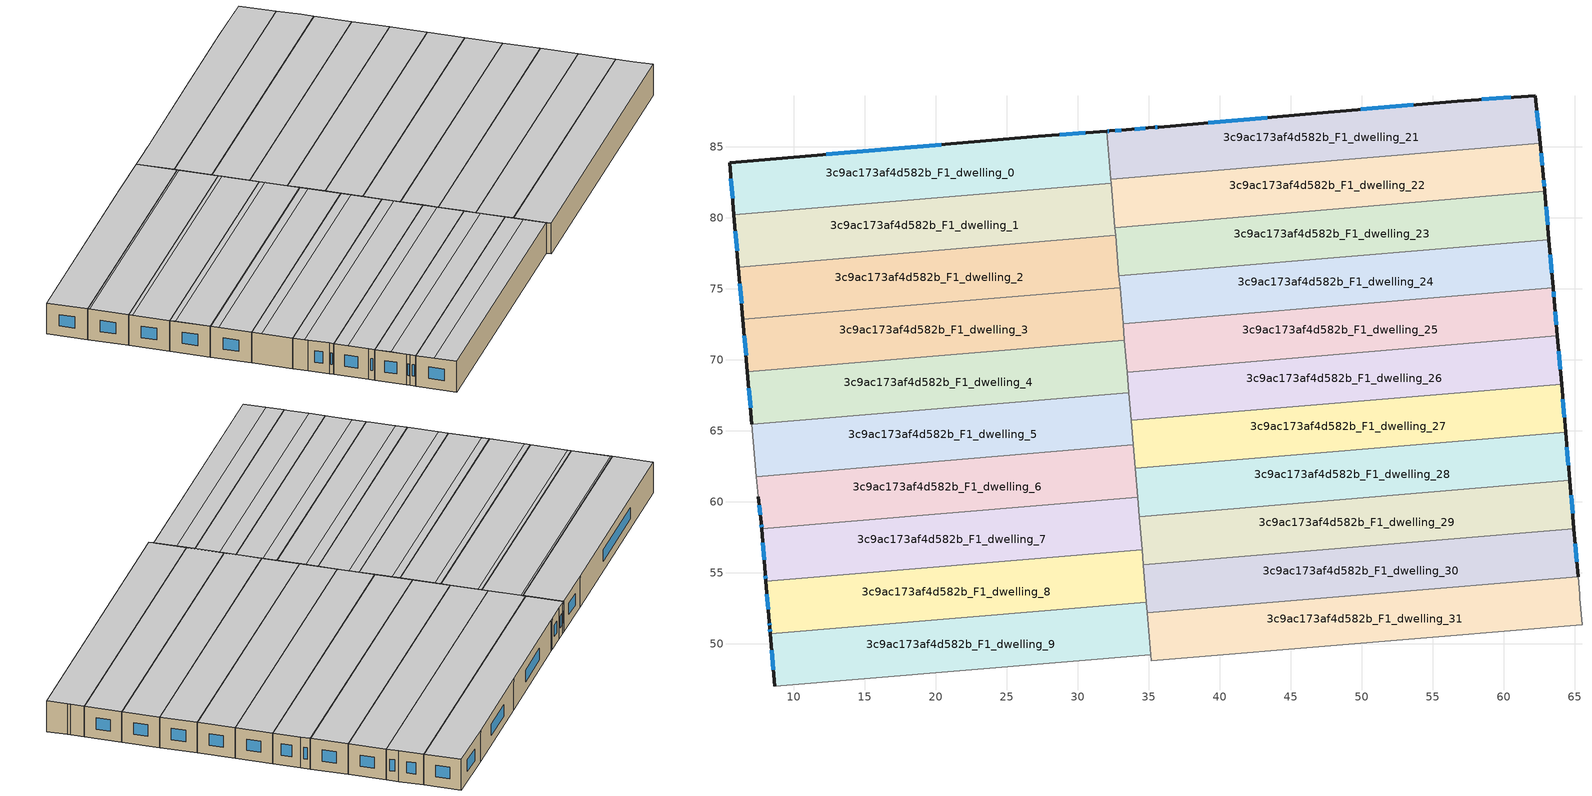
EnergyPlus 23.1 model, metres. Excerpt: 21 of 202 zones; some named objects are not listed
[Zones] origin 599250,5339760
3c9ac173af4d582b_F1_dwelling_0
 floor to 3c9ac173af4d582b_F0_dwelling_0 (EU_floor_Construction): 32.06,86.1 32.36,82.44 5.8,80.21 5.48,83.88 27.21,85.73 z3
 wall outside (EU_wall_Construction): 32.06,86.1 27.21,85.73 5.48,83.88 5.8,80.21 z3:6
 wall to 3c9ac173af4d582b_F1_dwelling_1 (EU_wall_Construction): 5.8,80.21 32.36,82.44 z3:6
 wall to 3c9ac173af4d582b_F1_dwelling_21 (EU_wall_Construction): 32.34,82.7 32.06,86.1 z3:6
 wall to 3c9ac173af4d582b_F1_dwelling_22 (EU_wall_Construction): 32.36,82.44 32.34,82.7 z3:6
 window (EU_Window_Construction): 5.58,82.73 5.7,81.36 / 20.4,85.15 12.29,84.46 / 30.54,85.98 28.73,85.84 z3.94:5.06
 ceiling to 3c9ac173af4d582b_F2_dwelling_0 (EU_floor_Construction): 32.36,82.44 32.06,86.1 27.21,85.73 5.48,83.88 5.8,80.21 z6
3c9ac173af4d582b_F1_dwelling_1
 floor to 3c9ac173af4d582b_F0_dwelling_1 (EU_floor_Construction): 32.36,82.44 32.67,78.75 6.11,76.52 5.8,80.21 z3
 wall outside (EU_wall_Construction): 5.8,80.21 6.11,76.52 z3:6
 wall to 3c9ac173af4d582b_F1_dwelling_2 (EU_wall_Construction): 6.11,76.52 32.67,78.75 z3:6
 wall to 3c9ac173af4d582b_F1_dwelling_22 (EU_wall_Construction): 32.63,79.31 32.36,82.44 z3:6
 wall to 3c9ac173af4d582b_F1_dwelling_23 (EU_wall_Construction): 32.67,78.75 32.63,79.31 z3:6
 window (EU_Window_Construction): 5.9,79.05 6.02,77.68 z3.94:5.06
 ceiling to 3c9ac173af4d582b_F2_dwelling_1 (EU_floor_Construction): 32.67,78.75 32.38,82.26 5.81,80.02 6.11,76.52 z6
 ceiling to 3c9ac173af4d582b_F2_dwelling_0 (EU_floor_Construction): 32.38,82.26 32.36,82.44 5.8,80.21 5.81,80.02 z6
3c9ac173af4d582b_F1_dwelling_2
 floor to 3c9ac173af4d582b_F0_dwelling_2 (EU_floor_Construction): 32.67,78.75 32.98,75.07 6.43,72.83 6.11,76.52 z3
 wall outside (EU_wall_Construction): 6.11,76.52 6.43,72.83 z3:6
 wall to 3c9ac173af4d582b_F1_dwelling_3 (EU_wall_Construction): 6.43,72.83 32.98,75.07 z3:6
 wall to 3c9ac173af4d582b_F1_dwelling_23 (EU_wall_Construction): 32.91,75.91 32.67,78.75 z3:6
 wall to 3c9ac173af4d582b_F1_dwelling_24 (EU_wall_Construction): 32.98,75.07 32.91,75.91 z3:6
 window (EU_Window_Construction): 6.21,75.37 6.33,73.99 z3.94:5.06
 ceiling adiabatic (EU_roof_Construction): 32.98,75.07 32.7,78.39 6.15,76.15 6.43,72.84 z6
 ceiling to 3c9ac173af4d582b_F2_dwelling_1 (EU_floor_Construction): 32.7,78.39 32.67,78.75 6.11,76.52 6.15,76.15 z6
3c9ac173af4d582b_F1_dwelling_21
 floor to 3c9ac173af4d582b_F0_dwelling_21 (EU_floor_Construction): 62.24,88.6 62.57,85.25 32.34,82.7 32.06,86.1 32.28,86.11 33.41,86.2 35.36,86.36 35.72,86.39 46.86,87.37 56.73,88.21 z3
 wall outside (EU_wall_Construction): 62.57,85.25 62.24,88.6 56.73,88.21 46.86,87.37 35.72,86.39 35.36,86.36 33.41,86.2 32.28,86.11 32.06,86.1 z3:6
 wall to 3c9ac173af4d582b_F1_dwelling_22 (EU_wall_Construction): 32.34,82.7 62.57,85.25 z3:6
 window (EU_Window_Construction): 43.37,87.06 39.21,86.69 / 53.63,87.95 49.95,87.63 / 60.51,88.48 58.46,88.33 / 62.47,86.3 62.35,87.55 / 32.21,86.11 32.13,86.1 / 33.06,86.17 32.63,86.14 / 34.75,86.31 34.02,86.25 / 35.61,86.38 35.48,86.37 z3.94:5.06
 ceiling to 3c9ac173af4d582b_F2_dwelling_20 (EU_floor_Construction): 62.57,85.25 62.24,88.6 56.73,88.21 46.86,87.37 35.72,86.39 35.36,86.36 33.41,86.2 32.28,86.11 32.06,86.1 32.34,82.7 z6
3c9ac173af4d582b_F1_dwelling_22
 floor to 3c9ac173af4d582b_F0_dwelling_22 (EU_floor_Construction): 62.57,85.25 62.8,82.99 62.9,81.85 32.63,79.31 32.34,82.7 z3
 wall outside (EU_wall_Construction): 62.9,81.85 62.8,82.99 62.57,85.25 z3:6
 wall to 3c9ac173af4d582b_F1_dwelling_23 (EU_wall_Construction): 32.63,79.31 62.9,81.85 z3:6
 window (EU_Window_Construction): 62.73,83.7 62.64,84.54 / 62.87,82.21 62.83,82.63 z3.94:5.06
 ceiling to 3c9ac173af4d582b_F2_dwelling_21 (EU_floor_Construction): 62.9,81.85 62.8,82.99 62.57,85.25 32.34,82.7 32.63,79.31 z6
3c9ac173af4d582b_F1_dwelling_23
 floor to 3c9ac173af4d582b_F0_dwelling_23 (EU_floor_Construction): 62.9,81.85 63.2,78.46 32.91,75.91 32.63,79.31 z3
 wall outside (EU_wall_Construction): 63.2,78.46 62.9,81.85 z3:6
 wall to 3c9ac173af4d582b_F1_dwelling_24 (EU_wall_Construction): 32.91,75.91 63.2,78.46 z3:6
 window (EU_Window_Construction): 63.1,79.52 62.99,80.79 z3.94:5.06
 ceiling to 3c9ac173af4d582b_F2_dwelling_22 (EU_floor_Construction): 63.2,78.46 62.9,81.85 32.63,79.31 32.91,75.91 z6
3c9ac173af4d582b_F1_dwelling_24
 floor to 3c9ac173af4d582b_F0_dwelling_24 (EU_floor_Construction): 63.2,78.46 63.49,75.07 33.2,72.52 32.91,75.91 z3
 wall outside (EU_wall_Construction): 63.49,75.07 63.2,78.46 z3:6
 wall to 3c9ac173af4d582b_F1_dwelling_25 (EU_wall_Construction): 33.2,72.52 63.49,75.07 z3:6
 wall to 3c9ac173af4d582b_F1_dwelling_3 (EU_wall_Construction): 32.98,75.07 33.2,72.52 z3:6
 window (EU_Window_Construction): 63.4,76.13 63.29,77.39 z3.94:5.06
 ceiling to 3c9ac173af4d582b_F2_dwelling_23 (EU_floor_Construction): 63.49,75.07 63.2,78.46 32.91,75.91 33.2,72.52 z6
3c9ac173af4d582b_F1_dwelling_25
 floor to 3c9ac173af4d582b_F0_dwelling_25 (EU_floor_Construction): 63.49,75.07 63.57,74.17 63.79,71.67 33.48,69.12 33.2,72.52 z3
 wall outside (EU_wall_Construction): 63.79,71.67 63.57,74.17 63.49,75.07 z3:6
 wall to 3c9ac173af4d582b_F1_dwelling_26 (EU_wall_Construction): 33.48,69.12 63.79,71.67 z3:6
 wall to 3c9ac173af4d582b_F1_dwelling_4 (EU_wall_Construction): 33.29,71.38 33.48,69.12 z3:6
 wall to 3c9ac173af4d582b_F1_dwelling_3 (EU_wall_Construction): 33.2,72.52 33.29,71.38 z3:6
 window (EU_Window_Construction): 63.55,74.45 63.52,74.78 / 63.72,72.46 63.64,73.39 z3.94:5.06
 ceiling to 3c9ac173af4d582b_F2_dwelling_24 (EU_floor_Construction): 63.79,71.67 63.57,74.17 63.49,75.07 33.2,72.52 33.48,69.12 z6
3c9ac173af4d582b_F1_dwelling_26
 floor to 3c9ac173af4d582b_F0_dwelling_26 (EU_floor_Construction): 63.79,71.67 64.08,68.28 33.77,65.73 33.48,69.12 z3
 wall outside (EU_wall_Construction): 64.08,68.28 63.79,71.67 z3:6
 wall to 3c9ac173af4d582b_F1_dwelling_27 (EU_wall_Construction): 33.77,65.73 64.08,68.28 z3:6
 wall to 3c9ac173af4d582b_F1_dwelling_5 (EU_wall_Construction): 33.6,67.69 33.77,65.73 z3:6
 wall to 3c9ac173af4d582b_F1_dwelling_4 (EU_wall_Construction): 33.48,69.12 33.6,67.69 z3:6
 window (EU_Window_Construction): 63.99,69.34 63.88,70.61 z3.94:5.06
 ceiling to 3c9ac173af4d582b_F2_dwelling_25 (EU_floor_Construction): 64.08,68.28 63.79,71.67 33.48,69.12 33.77,65.73 z6
3c9ac173af4d582b_F1_dwelling_27
 floor to 3c9ac173af4d582b_F0_dwelling_27 (EU_floor_Construction): 64.08,68.28 64.37,64.89 34.05,62.34 33.77,65.73 z3
 wall outside (EU_wall_Construction): 64.37,64.89 64.08,68.28 z3:6
 wall to 3c9ac173af4d582b_F1_dwelling_28 (EU_wall_Construction): 34.05,62.34 64.37,64.89 z3:6
 wall to 3c9ac173af4d582b_F1_dwelling_6 (EU_wall_Construction): 33.91,64 34.05,62.34 z3:6
 wall to 3c9ac173af4d582b_F1_dwelling_5 (EU_wall_Construction): 33.77,65.73 33.91,64 z3:6
 window (EU_Window_Construction): 64.28,65.95 64.17,67.22 z3.94:5.06
 ceiling to 3c9ac173af4d582b_F2_dwelling_26 (EU_floor_Construction): 64.37,64.89 64.08,68.28 33.77,65.73 34.05,62.34 z6
3c9ac173af4d582b_F1_dwelling_28
 floor to 3c9ac173af4d582b_F0_dwelling_28 (EU_floor_Construction): 64.37,64.89 64.66,61.5 34.34,58.95 34.05,62.34 z3
 wall outside (EU_wall_Construction): 64.66,61.5 64.37,64.89 z3:6
 wall to 3c9ac173af4d582b_F1_dwelling_29 (EU_wall_Construction): 34.34,58.95 64.66,61.5 z3:6
 wall to 3c9ac173af4d582b_F1_dwelling_7 (EU_wall_Construction): 34.22,60.31 34.34,58.95 z3:6
 wall to 3c9ac173af4d582b_F1_dwelling_6 (EU_wall_Construction): 34.05,62.34 34.22,60.31 z3:6
 window (EU_Window_Construction): 64.57,62.56 64.46,63.83 z3.94:5.06
 ceiling to 3c9ac173af4d582b_F2_dwelling_27 (EU_floor_Construction): 64.66,61.5 64.37,64.89 34.05,62.34 34.34,58.95 z6
3c9ac173af4d582b_F1_dwelling_29
 floor to 3c9ac173af4d582b_F0_dwelling_29 (EU_floor_Construction): 64.66,61.5 64.95,58.11 34.62,55.56 34.34,58.95 z3
 wall outside (EU_wall_Construction): 64.95,58.11 64.66,61.5 z3:6
 wall to 3c9ac173af4d582b_F1_dwelling_30 (EU_wall_Construction): 34.62,55.56 64.95,58.11 z3:6
 wall to 3c9ac173af4d582b_F1_dwelling_8 (EU_wall_Construction): 34.54,56.61 34.62,55.56 z3:6
 wall to 3c9ac173af4d582b_F1_dwelling_7 (EU_wall_Construction): 34.34,58.95 34.54,56.61 z3:6
 window (EU_Window_Construction): 64.86,59.17 64.75,60.44 z3.94:5.06
 ceiling to 3c9ac173af4d582b_F2_dwelling_28 (EU_floor_Construction): 64.95,58.11 64.66,61.5 34.34,58.95 34.62,55.56 z6
3c9ac173af4d582b_F1_dwelling_3
 floor to 3c9ac173af4d582b_F0_dwelling_3 (EU_floor_Construction): 32.98,75.07 33.29,71.38 6.75,69.15 6.43,72.83 z3
 wall outside (EU_wall_Construction): 6.43,72.83 6.75,69.15 z3:6
 wall to 3c9ac173af4d582b_F1_dwelling_4 (EU_wall_Construction): 6.75,69.15 33.29,71.38 z3:6
 window (EU_Window_Construction): 6.53,71.68 6.65,70.3 z3.94:5.06
 ceiling to 3c9ac173af4d582b_F2_dwelling_3 (EU_floor_Construction): 33.29,71.38 33.03,74.51 6.48,72.28 6.75,69.15 z6
 ceiling adiabatic (EU_roof_Construction): 33.03,74.51 32.98,75.07 6.43,72.84 6.48,72.28 z6
3c9ac173af4d582b_F1_dwelling_30
 floor to 3c9ac173af4d582b_F0_dwelling_30 (EU_floor_Construction): 64.95,58.11 65.24,54.72 34.91,52.17 34.62,55.56 z3
 wall outside (EU_wall_Construction): 65.24,54.72 64.95,58.11 z3:6
 wall to 3c9ac173af4d582b_F1_dwelling_31 (EU_wall_Construction): 34.91,52.17 65.24,54.72 z3:6
 wall to 3c9ac173af4d582b_F1_dwelling_9 (EU_wall_Construction): 34.85,52.92 34.91,52.17 z3:6
 wall to 3c9ac173af4d582b_F1_dwelling_8 (EU_wall_Construction): 34.62,55.56 34.85,52.92 z3:6
 window (EU_Window_Construction): 65.15,55.79 65.04,57.05 z3.94:5.06
 ceiling to 3c9ac173af4d582b_F2_dwelling_29 (EU_floor_Construction): 65.24,54.72 64.95,58.11 34.62,55.56 34.91,52.17 z6
3c9ac173af4d582b_F1_dwelling_31
 floor to 3c9ac173af4d582b_F0_dwelling_31 (EU_floor_Construction): 65.24,54.72 65.35,53.5 65.36,53.19 65.52,51.33 35.19,48.78 34.91,52.17 z3
 wall to 3c9ac173af4d582b_F1_dwelling_32 (EU_wall_Construction): 35.19,48.78 65.52,51.33 z3:6
 wall adiabatic (EU_wall_Construction): 65.52,51.33 65.36,53.19 65.35,53.5 65.24,54.72 z3:6
 wall to 3c9ac173af4d582b_F1_dwelling_9 (EU_wall_Construction): 34.91,52.17 35.16,49.22 z3:6
 wall to 3c9ac173af4d582b_F1_dwelling_10 (EU_wall_Construction): 35.16,49.22 35.19,48.78 z3:6
 ceiling to 3c9ac173af4d582b_F2_dwelling_30 (EU_floor_Construction): 65.52,51.33 65.36,53.19 65.35,53.5 65.24,54.72 34.91,52.17 35.19,48.78 z6
3c9ac173af4d582b_F1_dwelling_4
 floor to 3c9ac173af4d582b_F0_dwelling_4 (EU_floor_Construction): 33.29,71.38 33.6,67.69 7.06,65.46 6.75,69.15 z3
 wall outside (EU_wall_Construction): 6.75,69.15 7.06,65.46 z3:6
 wall to 3c9ac173af4d582b_F1_dwelling_5 (EU_wall_Construction): 7.06,65.46 33.6,67.69 z3:6
 window (EU_Window_Construction): 6.85,67.99 6.97,66.62 z3.94:5.06
 ceiling to 3c9ac173af4d582b_F2_dwelling_4 (EU_floor_Construction): 33.6,67.69 33.36,70.64 6.81,68.41 7.06,65.46 z6
 ceiling to 3c9ac173af4d582b_F2_dwelling_3 (EU_floor_Construction): 33.36,70.64 33.29,71.38 6.75,69.15 6.81,68.41 z6
3c9ac173af4d582b_F1_dwelling_5
 floor to 3c9ac173af4d582b_F0_dwelling_5 (EU_floor_Construction): 33.6,67.69 33.92,64 7.38,61.77 7.06,65.46 z3
 wall to 3c9ac173af4d582b_F1_dwelling_6 (EU_wall_Construction): 7.38,61.77 33.92,64 z3:6
 wall adiabatic (EU_wall_Construction): 7.06,65.46 7.38,61.77 z3:6
 ceiling to 3c9ac173af4d582b_F2_dwelling_5 (EU_floor_Construction): 33.91,64 33.68,66.77 7.14,64.54 7.38,61.77 z6
 ceiling to 3c9ac173af4d582b_F2_dwelling_4 (EU_floor_Construction): 33.68,66.77 33.6,67.69 7.06,65.46 7.14,64.54 z6
3c9ac173af4d582b_F1_dwelling_6
 floor to 3c9ac173af4d582b_F0_dwelling_6 (EU_floor_Construction): 33.92,64 34.22,60.31 7.75,58.08 7.72,58.5 7.51,60.34 7.38,61.77 z3
 wall outside (EU_wall_Construction): 7.51,60.34 7.72,58.5 7.75,58.08 z3:6
 wall to 3c9ac173af4d582b_F1_dwelling_7 (EU_wall_Construction): 7.75,58.08 34.22,60.31 z3:6
 wall adiabatic (EU_wall_Construction): 7.38,61.77 7.51,60.34 z3:6
 window (EU_Window_Construction): 7.73,58.37 7.74,58.22 / 7.57,59.77 7.65,59.08 z3.94:5.06
 ceiling to 3c9ac173af4d582b_F2_dwelling_6 (EU_floor_Construction): 34.22,60.31 34.01,62.9 7.48,60.67 7.51,60.34 7.72,58.5 7.75,58.08 z6
 ceiling to 3c9ac173af4d582b_F2_dwelling_5 (EU_floor_Construction): 34.01,62.9 33.91,64 7.38,61.77 7.48,60.67 z6
3c9ac173af4d582b_F1_dwelling_7
 floor to 3c9ac173af4d582b_F0_dwelling_7 (EU_floor_Construction): 34.22,60.31 34.54,56.61 8.04,54.39 7.99,54.94 7.75,58.08 z3
 wall outside (EU_wall_Construction): 7.75,58.08 7.99,54.94 8.04,54.39 z3:6
 wall to 3c9ac173af4d582b_F1_dwelling_8 (EU_wall_Construction): 8.04,54.39 34.54,56.61 z3:6
 window (EU_Window_Construction): 8.01,54.77 8.03,54.56 / 7.83,57.1 7.92,55.93 z3.94:5.06
 ceiling to 3c9ac173af4d582b_F2_dwelling_7 (EU_floor_Construction): 34.54,56.61 34.33,59.02 7.85,56.79 7.99,54.94 8.04,54.39 z6
 ceiling to 3c9ac173af4d582b_F2_dwelling_6 (EU_floor_Construction): 34.33,59.02 34.22,60.31 7.75,58.08 7.85,56.79 z6
3c9ac173af4d582b_F1_dwelling_8
 floor to 3c9ac173af4d582b_F0_dwelling_8 (EU_floor_Construction): 34.54,56.61 34.85,52.92 8.35,50.69 8.31,51.18 8.28,51.54 8.04,54.39 z3
 wall outside (EU_wall_Construction): 8.04,54.39 8.28,51.54 8.31,51.18 8.35,50.69 z3:6
 wall to 3c9ac173af4d582b_F1_dwelling_9 (EU_wall_Construction): 8.35,50.69 34.85,52.92 z3:6
 window (EU_Window_Construction): 8.32,51.03 8.34,50.85 / 8.29,51.43 8.3,51.3 / 8.12,53.49 8.21,52.43 z3.94:5.06
 ceiling to 3c9ac173af4d582b_F2_dwelling_8 (EU_floor_Construction): 34.85,52.92 34.66,55.14 8.17,52.91 8.28,51.54 8.31,51.18 8.35,50.69 z6
 ceiling to 3c9ac173af4d582b_F2_dwelling_7 (EU_floor_Construction): 34.66,55.14 34.54,56.61 8.04,54.39 8.17,52.91 z6
3c9ac173af4d582b_F1_dwelling_9
 floor to 3c9ac173af4d582b_F0_dwelling_9 (EU_floor_Construction): 34.85,52.92 35.16,49.22 8.66,47 8.35,50.69 z3
 wall outside (EU_wall_Construction): 8.35,50.69 8.66,47 z3:6
 wall to 3c9ac173af4d582b_F1_dwelling_10 (EU_wall_Construction): 8.66,47 35.16,49.22 z3:6
 window (EU_Window_Construction): 8.45,49.53 8.56,48.15 z3.94:5.06
 ceiling to 3c9ac173af4d582b_F2_dwelling_9 (EU_floor_Construction): 35.16,49.22 34.99,51.26 8.49,49.03 8.66,47 z6
 ceiling to 3c9ac173af4d582b_F2_dwelling_8 (EU_floor_Construction): 34.99,51.26 34.85,52.92 8.35,50.69 8.49,49.03 z6
[Building]
EU S2 Campaign: North Axis=0; Terrain=City; Solar Distribution=FullExterior
[Site:Location]
Vienna: Latitude=48; Longitude=16.5; Time Zone=1; Elevation=183
[SizingPeriod:WeatherFileDays]
AnnualSizingPeriod: Begin Month=1; Begin Day of Month=1; End Month=12; End Day of Month=31; Day of Week for Start Day=Monday; Use Weather File Daylight Saving Period=No; Use Weather File Rain and Snow Indicators=No
[MATERIAL]
EU_InternalMass_Material: Roughness=MediumRough; Thickness=0.1; Conductivity=1; Density=1800; Specific Heat=900; Thermal Absorptance=0.9; Solar Absorptance=0.7; Visible Absorptance=0.7
[MATERIAL:NOMASS] Roughness=MediumRough; Thermal Absorptance=0.9; Solar Absorptance=0.7; Visible Absorptance=0.7
Name | Thermal Resistance
EU_wall_NoMass | 0.914258
EU_roof_NoMass | 0.954009
EU_floor_NoMass | 1.09711
[WINDOWMATERIAL:SIMPLEGLAZINGSYSTEM]
EU_Window_SimpleGlazing: UFactor=2.09642; Solar Heat Gain Coefficient=0.65; Visible Transmittance=0.65
[CONSTRUCTION]
EU_wall_Construction: EU_wall_NoMass
EU_roof_Construction: EU_roof_NoMass
EU_floor_Construction: EU_floor_NoMass
EU_Window_Construction: EU_Window_SimpleGlazing
EU_InternalMass_Construction: EU_InternalMass_Material
[ZONE] Type=1; Multiplier=1; Ceiling Height=autocalculate; Floor Area=autocalculate; Part of Total Floor Area=Yes
Name | Volume
3c9ac173af4d582b_F1_dwelling_0 | 295.786
3c9ac173af4d582b_F1_dwelling_1 | 295.75
3c9ac173af4d582b_F1_dwelling_2 | 295.793
3c9ac173af4d582b_F1_dwelling_21; 3c9ac173af4d582b_F1_dwelling_28 | 310.582
3c9ac173af4d582b_F1_dwelling_22 | 310.57
3c9ac173af4d582b_F1_dwelling_23 | 310.501
3c9ac173af4d582b_F1_dwelling_24 | 310.625
3c9ac173af4d582b_F1_dwelling_25 | 310.53
3c9ac173af4d582b_F1_dwelling_26 | 310.549
3c9ac173af4d582b_F1_dwelling_27 | 310.566
3c9ac173af4d582b_F1_dwelling_29 | 310.507
3c9ac173af4d582b_F1_dwelling_3 | 295.724
3c9ac173af4d582b_F1_dwelling_30 | 310.622
3c9ac173af4d582b_F1_dwelling_31 | 310.558
3c9ac173af4d582b_F1_dwelling_4 | 295.805
3c9ac173af4d582b_F1_dwelling_5 | 295.775
3c9ac173af4d582b_F1_dwelling_6 | 295.769
3c9ac173af4d582b_F1_dwelling_7 | 295.759
3c9ac173af4d582b_F1_dwelling_8 | 295.832
3c9ac173af4d582b_F1_dwelling_9 | 295.77
[INTERNALMASS] Construction=EU_InternalMass_Construction
Name | Zone or ZoneList | Surface Area
3c9ac173af4d582b_F1_dwelling_0_EU_InternalMass | 3c9ac173af4d582b_F1_dwelling_0 | 98.5953
3c9ac173af4d582b_F1_dwelling_1_EU_InternalMass | 3c9ac173af4d582b_F1_dwelling_1 | 98.5832
3c9ac173af4d582b_F1_dwelling_2_EU_InternalMass | 3c9ac173af4d582b_F1_dwelling_2 | 98.5978
3c9ac173af4d582b_F1_dwelling_3_EU_InternalMass | 3c9ac173af4d582b_F1_dwelling_3 | 98.5746
3c9ac173af4d582b_F1_dwelling_4_EU_InternalMass | 3c9ac173af4d582b_F1_dwelling_4 | 98.6016
3c9ac173af4d582b_F1_dwelling_5_EU_InternalMass | 3c9ac173af4d582b_F1_dwelling_5 | 98.5918
3c9ac173af4d582b_F1_dwelling_6_EU_InternalMass | 3c9ac173af4d582b_F1_dwelling_6 | 98.5891
3c9ac173af4d582b_F1_dwelling_7_EU_InternalMass | 3c9ac173af4d582b_F1_dwelling_7 | 98.5866
3c9ac173af4d582b_F1_dwelling_8_EU_InternalMass | 3c9ac173af4d582b_F1_dwelling_8 | 98.6105
3c9ac173af4d582b_F1_dwelling_9_EU_InternalMass | 3c9ac173af4d582b_F1_dwelling_9 | 98.5904
3c9ac173af4d582b_F1_dwelling_21_EU_InternalMass | 3c9ac173af4d582b_F1_dwelling_21 | 103.528
3c9ac173af4d582b_F1_dwelling_22_EU_InternalMass | 3c9ac173af4d582b_F1_dwelling_22 | 103.523
3c9ac173af4d582b_F1_dwelling_23_EU_InternalMass | 3c9ac173af4d582b_F1_dwelling_23 | 103.501
3c9ac173af4d582b_F1_dwelling_24_EU_InternalMass | 3c9ac173af4d582b_F1_dwelling_24 | 103.542
3c9ac173af4d582b_F1_dwelling_25_EU_InternalMass | 3c9ac173af4d582b_F1_dwelling_25 | 103.51
3c9ac173af4d582b_F1_dwelling_26_EU_InternalMass | 3c9ac173af4d582b_F1_dwelling_26 | 103.516
3c9ac173af4d582b_F1_dwelling_27_EU_InternalMass | 3c9ac173af4d582b_F1_dwelling_27 | 103.522
3c9ac173af4d582b_F1_dwelling_28_EU_InternalMass | 3c9ac173af4d582b_F1_dwelling_28 | 103.527
3c9ac173af4d582b_F1_dwelling_29_EU_InternalMass | 3c9ac173af4d582b_F1_dwelling_29 | 103.502
3c9ac173af4d582b_F1_dwelling_30_EU_InternalMass | 3c9ac173af4d582b_F1_dwelling_30 | 103.541
3c9ac173af4d582b_F1_dwelling_31_EU_InternalMass | 3c9ac173af4d582b_F1_dwelling_31 | 103.519
[OTHEREQUIPMENT] Fuel Type=Electricity; Design Level Calculation Method=Watts/Area; Power per Zone Floor Area=1; Fraction Latent=0; Fraction Radiant=0; Fraction Lost=0; Carbon Dioxide Generation Rate=0; EndUse Subcategory=EU_Step8_InternalGains
Name | Zone or ZoneList or Space or SpaceList | Schedule
EU_Step8_InternalGain_3c9ac173af4d582b_F1_dwelling_0_f000 | 3c9ac173af4d582b_F1_dwelling_0 | EU_Step8_GainSchedule_3c9ac173af4d582b_F1_dwelling_0_f000
EU_Step8_InternalGain_3c9ac173af4d582b_F1_dwelling_1_f000 | 3c9ac173af4d582b_F1_dwelling_1 | EU_Step8_GainSchedule_3c9ac173af4d582b_F1_dwelling_1_f000
EU_Step8_InternalGain_3c9ac173af4d582b_F1_dwelling_2_f000 | 3c9ac173af4d582b_F1_dwelling_2 | EU_Step8_GainSchedule_3c9ac173af4d582b_F1_dwelling_2_f000
EU_Step8_InternalGain_3c9ac173af4d582b_F1_dwelling_3_f000 | 3c9ac173af4d582b_F1_dwelling_3 | EU_Step8_GainSchedule_3c9ac173af4d582b_F1_dwelling_3_f000
EU_Step8_InternalGain_3c9ac173af4d582b_F1_dwelling_4_f000 | 3c9ac173af4d582b_F1_dwelling_4 | EU_Step8_GainSchedule_3c9ac173af4d582b_F1_dwelling_4_f000
EU_Step8_InternalGain_3c9ac173af4d582b_F1_dwelling_5_f000 | 3c9ac173af4d582b_F1_dwelling_5 | EU_Step8_GainSchedule_3c9ac173af4d582b_F1_dwelling_5_f000
EU_Step8_InternalGain_3c9ac173af4d582b_F1_dwelling_6_f000 | 3c9ac173af4d582b_F1_dwelling_6 | EU_Step8_GainSchedule_3c9ac173af4d582b_F1_dwelling_6_f000
EU_Step8_InternalGain_3c9ac173af4d582b_F1_dwelling_7_f000 | 3c9ac173af4d582b_F1_dwelling_7 | EU_Step8_GainSchedule_3c9ac173af4d582b_F1_dwelling_7_f000
EU_Step8_InternalGain_3c9ac173af4d582b_F1_dwelling_8_f000 | 3c9ac173af4d582b_F1_dwelling_8 | EU_Step8_GainSchedule_3c9ac173af4d582b_F1_dwelling_8_f000
EU_Step8_InternalGain_3c9ac173af4d582b_F1_dwelling_9_f000 | 3c9ac173af4d582b_F1_dwelling_9 | EU_Step8_GainSchedule_3c9ac173af4d582b_F1_dwelling_9_f000
EU_Step8_InternalGain_3c9ac173af4d582b_F1_dwelling_21_f000 | 3c9ac173af4d582b_F1_dwelling_21 | EU_Step8_GainSchedule_3c9ac173af4d582b_F1_dwelling_21_f000
EU_Step8_InternalGain_3c9ac173af4d582b_F1_dwelling_22_f000 | 3c9ac173af4d582b_F1_dwelling_22 | EU_Step8_GainSchedule_3c9ac173af4d582b_F1_dwelling_22_f000
EU_Step8_InternalGain_3c9ac173af4d582b_F1_dwelling_23_f000 | 3c9ac173af4d582b_F1_dwelling_23 | EU_Step8_GainSchedule_3c9ac173af4d582b_F1_dwelling_23_f000
EU_Step8_InternalGain_3c9ac173af4d582b_F1_dwelling_24_f000 | 3c9ac173af4d582b_F1_dwelling_24 | EU_Step8_GainSchedule_3c9ac173af4d582b_F1_dwelling_24_f000
EU_Step8_InternalGain_3c9ac173af4d582b_F1_dwelling_25_f000 | 3c9ac173af4d582b_F1_dwelling_25 | EU_Step8_GainSchedule_3c9ac173af4d582b_F1_dwelling_25_f000
EU_Step8_InternalGain_3c9ac173af4d582b_F1_dwelling_26_f000 | 3c9ac173af4d582b_F1_dwelling_26 | EU_Step8_GainSchedule_3c9ac173af4d582b_F1_dwelling_26_f000
EU_Step8_InternalGain_3c9ac173af4d582b_F1_dwelling_27_f000 | 3c9ac173af4d582b_F1_dwelling_27 | EU_Step8_GainSchedule_3c9ac173af4d582b_F1_dwelling_27_f000
EU_Step8_InternalGain_3c9ac173af4d582b_F1_dwelling_28_f000 | 3c9ac173af4d582b_F1_dwelling_28 | EU_Step8_GainSchedule_3c9ac173af4d582b_F1_dwelling_28_f000
EU_Step8_InternalGain_3c9ac173af4d582b_F1_dwelling_29_f000 | 3c9ac173af4d582b_F1_dwelling_29 | EU_Step8_GainSchedule_3c9ac173af4d582b_F1_dwelling_29_f000
EU_Step8_InternalGain_3c9ac173af4d582b_F1_dwelling_30_f000 | 3c9ac173af4d582b_F1_dwelling_30 | EU_Step8_GainSchedule_3c9ac173af4d582b_F1_dwelling_30_f000
EU_Step8_InternalGain_3c9ac173af4d582b_F1_dwelling_31_f000 | 3c9ac173af4d582b_F1_dwelling_31 | EU_Step8_GainSchedule_3c9ac173af4d582b_F1_dwelling_31_f000
[ZONEVENTILATION:DESIGNFLOWRATE] Schedule=EU_AlwaysOn; Design Flow Rate Calculation Method=AirChanges/Hour; Air Changes per Hour=0.546891; Ventilation Type=Natural; Fan Pressure Rise=0; Fan Total Efficiency=1; Constant Term Coefficient=1; Temperature Term Coefficient=0; Velocity Term Coefficient=0; Velocity Squared Term Coefficient=0; Minimum Indoor Temperature=-100; Maximum Indoor Temperature=100; Delta Temperature=-100; Minimum Outdoor Temperature=-100; Maximum Outdoor Temperature=100; Maximum Wind Speed=40
Name | Zone or ZoneList or Space or SpaceList
EU_ConstantAir_3c9ac173af4d582b_F1_dwelling_0 | 3c9ac173af4d582b_F1_dwelling_0
EU_ConstantAir_3c9ac173af4d582b_F1_dwelling_1 | 3c9ac173af4d582b_F1_dwelling_1
EU_ConstantAir_3c9ac173af4d582b_F1_dwelling_2 | 3c9ac173af4d582b_F1_dwelling_2
EU_ConstantAir_3c9ac173af4d582b_F1_dwelling_3 | 3c9ac173af4d582b_F1_dwelling_3
EU_ConstantAir_3c9ac173af4d582b_F1_dwelling_4 | 3c9ac173af4d582b_F1_dwelling_4
EU_ConstantAir_3c9ac173af4d582b_F1_dwelling_5 | 3c9ac173af4d582b_F1_dwelling_5
EU_ConstantAir_3c9ac173af4d582b_F1_dwelling_6 | 3c9ac173af4d582b_F1_dwelling_6
EU_ConstantAir_3c9ac173af4d582b_F1_dwelling_7 | 3c9ac173af4d582b_F1_dwelling_7
EU_ConstantAir_3c9ac173af4d582b_F1_dwelling_8 | 3c9ac173af4d582b_F1_dwelling_8
EU_ConstantAir_3c9ac173af4d582b_F1_dwelling_9 | 3c9ac173af4d582b_F1_dwelling_9
EU_ConstantAir_3c9ac173af4d582b_F1_dwelling_21 | 3c9ac173af4d582b_F1_dwelling_21
EU_ConstantAir_3c9ac173af4d582b_F1_dwelling_22 | 3c9ac173af4d582b_F1_dwelling_22
EU_ConstantAir_3c9ac173af4d582b_F1_dwelling_23 | 3c9ac173af4d582b_F1_dwelling_23
EU_ConstantAir_3c9ac173af4d582b_F1_dwelling_24 | 3c9ac173af4d582b_F1_dwelling_24
EU_ConstantAir_3c9ac173af4d582b_F1_dwelling_25 | 3c9ac173af4d582b_F1_dwelling_25
EU_ConstantAir_3c9ac173af4d582b_F1_dwelling_26 | 3c9ac173af4d582b_F1_dwelling_26
EU_ConstantAir_3c9ac173af4d582b_F1_dwelling_27 | 3c9ac173af4d582b_F1_dwelling_27
EU_ConstantAir_3c9ac173af4d582b_F1_dwelling_28 | 3c9ac173af4d582b_F1_dwelling_28
EU_ConstantAir_3c9ac173af4d582b_F1_dwelling_29 | 3c9ac173af4d582b_F1_dwelling_29
EU_ConstantAir_3c9ac173af4d582b_F1_dwelling_30 | 3c9ac173af4d582b_F1_dwelling_30
EU_ConstantAir_3c9ac173af4d582b_F1_dwelling_31 | 3c9ac173af4d582b_F1_dwelling_31
[HVACTEMPLATE:ZONE:IDEALLOADSAIRSYSTEM] System Availability Schedule=EU_AlwaysOn; Maximum Heating Supply Air Temperature=50; Minimum Cooling Supply Air Temperature=13; Maximum Heating Supply Air Humidity Ratio=0.0156; Minimum Cooling Supply Air Humidity Ratio=0.0077; Heating Limit=NoLimit; Cooling Limit=NoLimit; Heating Availability Schedule=EU_AlwaysOn; Cooling Availability Schedule=EU_CoolingOff; Dehumidification Control Type=ConstantSensibleHeatRatio; Cooling Sensible Heat Ratio=0.7; Dehumidification Setpoint=60; Humidification Control Type=None; Humidification Setpoint=30; Outdoor Air Method=None; Outdoor Air Flow Rate per Person=0.00944; Outdoor Air Flow Rate per Zone Floor Area=0; Outdoor Air Flow Rate per Zone=0; Demand Controlled Ventilation Type=None; Outdoor Air Economizer Type=NoEconomizer; Heat Recovery Type=None; Sensible Heat Recovery Effectiveness=0.7; Latent Heat Recovery Effectiveness=0.65
Name | Template Thermostat
3c9ac173af4d582b_F1_dwelling_0 | EU_HeatOnly_3c9ac173af4d582b_F1_dwelling_0
3c9ac173af4d582b_F1_dwelling_1 | EU_HeatOnly_3c9ac173af4d582b_F1_dwelling_1
3c9ac173af4d582b_F1_dwelling_2 | EU_HeatOnly_3c9ac173af4d582b_F1_dwelling_2
3c9ac173af4d582b_F1_dwelling_3 | EU_HeatOnly_3c9ac173af4d582b_F1_dwelling_3
3c9ac173af4d582b_F1_dwelling_4 | EU_HeatOnly_3c9ac173af4d582b_F1_dwelling_4
3c9ac173af4d582b_F1_dwelling_5 | EU_HeatOnly_3c9ac173af4d582b_F1_dwelling_5
3c9ac173af4d582b_F1_dwelling_6 | EU_HeatOnly_3c9ac173af4d582b_F1_dwelling_6
3c9ac173af4d582b_F1_dwelling_7 | EU_HeatOnly_3c9ac173af4d582b_F1_dwelling_7
3c9ac173af4d582b_F1_dwelling_8 | EU_HeatOnly_3c9ac173af4d582b_F1_dwelling_8
3c9ac173af4d582b_F1_dwelling_9 | EU_HeatOnly_3c9ac173af4d582b_F1_dwelling_9
3c9ac173af4d582b_F1_dwelling_21 | EU_HeatOnly_3c9ac173af4d582b_F1_dwelling_21
3c9ac173af4d582b_F1_dwelling_22 | EU_HeatOnly_3c9ac173af4d582b_F1_dwelling_22
3c9ac173af4d582b_F1_dwelling_23 | EU_HeatOnly_3c9ac173af4d582b_F1_dwelling_23
3c9ac173af4d582b_F1_dwelling_24 | EU_HeatOnly_3c9ac173af4d582b_F1_dwelling_24
3c9ac173af4d582b_F1_dwelling_25 | EU_HeatOnly_3c9ac173af4d582b_F1_dwelling_25
3c9ac173af4d582b_F1_dwelling_26 | EU_HeatOnly_3c9ac173af4d582b_F1_dwelling_26
3c9ac173af4d582b_F1_dwelling_27 | EU_HeatOnly_3c9ac173af4d582b_F1_dwelling_27
3c9ac173af4d582b_F1_dwelling_28 | EU_HeatOnly_3c9ac173af4d582b_F1_dwelling_28
3c9ac173af4d582b_F1_dwelling_29 | EU_HeatOnly_3c9ac173af4d582b_F1_dwelling_29
3c9ac173af4d582b_F1_dwelling_30 | EU_HeatOnly_3c9ac173af4d582b_F1_dwelling_30
3c9ac173af4d582b_F1_dwelling_31 | EU_HeatOnly_3c9ac173af4d582b_F1_dwelling_31
[SIZING:ZONE] Zone Cooling Design Supply Air Temperature Input Method=SupplyAirTemperature; Zone Cooling Design Supply Air Temperature=13; Zone Heating Design Supply Air Temperature Input Method=SupplyAirTemperature; Zone Heating Design Supply Air Temperature=50; Zone Cooling Design Supply Air Humidity Ratio=0.008; Zone Heating Design Supply Air Humidity Ratio=0.008; Cooling Design Air Flow Method=DesignDay; Cooling Design Air Flow Rate=0; Cooling Minimum Air Flow per Zone Floor Area=0.000762; Cooling Minimum Air Flow=0; Cooling Minimum Air Flow Fraction=0.2; Heating Design Air Flow Method=DesignDay; Heating Design Air Flow Rate=0; Heating Maximum Air Flow per Zone Floor Area=0.002032; Heating Maximum Air Flow=0.141576; Heating Maximum Air Flow Fraction=0.3; Account for Dedicated Outdoor Air System=No; Dedicated Outdoor Air System Control Strategy=NeutralSupplyAir; Dedicated Outdoor Air Low Setpoint Temperature for Design=autosize; Dedicated Outdoor Air High Setpoint Temperature for Design=autosize; Zone Load Sizing Method=Sensible Load Only No Latent Load; Zone Latent Cooling Design Supply Air Humidity Ratio Input Method=HumidityRatioDifference; Zone Cooling Design Supply Air Humidity Ratio Difference=0.005; Zone Latent Heating Design Supply Air Humidity Ratio Input Method=HumidityRatioDifference; Zone Humidification Design Supply Air Humidity Ratio Difference=0.005
3c9ac173af4d582b_F1_dwelling_0; 3c9ac173af4d582b_F1_dwelling_1; 3c9ac173af4d582b_F1_dwelling_2; 3c9ac173af4d582b_F1_dwelling_3; 3c9ac173af4d582b_F1_dwelling_4; 3c9ac173af4d582b_F1_dwelling_5; 3c9ac173af4d582b_F1_dwelling_6; 3c9ac173af4d582b_F1_dwelling_7; 3c9ac173af4d582b_F1_dwelling_8; 3c9ac173af4d582b_F1_dwelling_9; 3c9ac173af4d582b_F1_dwelling_21; 3c9ac173af4d582b_F1_dwelling_22; 3c9ac173af4d582b_F1_dwelling_23; 3c9ac173af4d582b_F1_dwelling_24; 3c9ac173af4d582b_F1_dwelling_25; 3c9ac173af4d582b_F1_dwelling_26; 3c9ac173af4d582b_F1_dwelling_27; 3c9ac173af4d582b_F1_dwelling_28; 3c9ac173af4d582b_F1_dwelling_29; 3c9ac173af4d582b_F1_dwelling_30; 3c9ac173af4d582b_F1_dwelling_31
[SCHEDULE:CONSTANT]
Name | Hourly Value
EU_AlwaysOn | 1
EU_CoolingOff | 0
[SCHEDULE:FILE] Column Number=1; Rows to Skip at Top=0; Number of Hours of Data=8760; Column Separator=Comma; Interpolate to Timestep=No; Minutes per Item=60; Adjust Schedule for Daylight Savings=Yes
Name | File
EU_Step8_GainSchedule_3c9ac173af4d582b_F1_dwelling_0_f000 | ../../schedules/3c9ac173af4d582b/3c9ac173af4d582b_F1_dwelling_0_f000_gain.csv
EU_Step8_GainSchedule_3c9ac173af4d582b_F1_dwelling_1_f000 | ../../schedules/3c9ac173af4d582b/3c9ac173af4d582b_F1_dwelling_1_f000_gain.csv
EU_Step8_GainSchedule_3c9ac173af4d582b_F1_dwelling_2_f000 | ../../schedules/3c9ac173af4d582b/3c9ac173af4d582b_F1_dwelling_2_f000_gain.csv
EU_Step8_GainSchedule_3c9ac173af4d582b_F1_dwelling_3_f000 | ../../schedules/3c9ac173af4d582b/3c9ac173af4d582b_F1_dwelling_3_f000_gain.csv
EU_Step8_GainSchedule_3c9ac173af4d582b_F1_dwelling_4_f000 | ../../schedules/3c9ac173af4d582b/3c9ac173af4d582b_F1_dwelling_4_f000_gain.csv
EU_Step8_GainSchedule_3c9ac173af4d582b_F1_dwelling_5_f000 | ../../schedules/3c9ac173af4d582b/3c9ac173af4d582b_F1_dwelling_5_f000_gain.csv
EU_Step8_GainSchedule_3c9ac173af4d582b_F1_dwelling_6_f000 | ../../schedules/3c9ac173af4d582b/3c9ac173af4d582b_F1_dwelling_6_f000_gain.csv
EU_Step8_GainSchedule_3c9ac173af4d582b_F1_dwelling_7_f000 | ../../schedules/3c9ac173af4d582b/3c9ac173af4d582b_F1_dwelling_7_f000_gain.csv
EU_Step8_GainSchedule_3c9ac173af4d582b_F1_dwelling_8_f000 | ../../schedules/3c9ac173af4d582b/3c9ac173af4d582b_F1_dwelling_8_f000_gain.csv
EU_Step8_GainSchedule_3c9ac173af4d582b_F1_dwelling_9_f000 | ../../schedules/3c9ac173af4d582b/3c9ac173af4d582b_F1_dwelling_9_f000_gain.csv
EU_Step8_GainSchedule_3c9ac173af4d582b_F1_dwelling_21_f000 | ../../schedules/3c9ac173af4d582b/3c9ac173af4d582b_F1_dwelling_21_f000_gain.csv
EU_Step8_GainSchedule_3c9ac173af4d582b_F1_dwelling_22_f000 | ../../schedules/3c9ac173af4d582b/3c9ac173af4d582b_F1_dwelling_22_f000_gain.csv
EU_Step8_GainSchedule_3c9ac173af4d582b_F1_dwelling_23_f000 | ../../schedules/3c9ac173af4d582b/3c9ac173af4d582b_F1_dwelling_23_f000_gain.csv
EU_Step8_GainSchedule_3c9ac173af4d582b_F1_dwelling_24_f000 | ../../schedules/3c9ac173af4d582b/3c9ac173af4d582b_F1_dwelling_24_f000_gain.csv
EU_Step8_GainSchedule_3c9ac173af4d582b_F1_dwelling_25_f000 | ../../schedules/3c9ac173af4d582b/3c9ac173af4d582b_F1_dwelling_25_f000_gain.csv
EU_Step8_GainSchedule_3c9ac173af4d582b_F1_dwelling_26_f000 | ../../schedules/3c9ac173af4d582b/3c9ac173af4d582b_F1_dwelling_26_f000_gain.csv
EU_Step8_GainSchedule_3c9ac173af4d582b_F1_dwelling_27_f000 | ../../schedules/3c9ac173af4d582b/3c9ac173af4d582b_F1_dwelling_27_f000_gain.csv
EU_Step8_GainSchedule_3c9ac173af4d582b_F1_dwelling_28_f000 | ../../schedules/3c9ac173af4d582b/3c9ac173af4d582b_F1_dwelling_28_f000_gain.csv
EU_Step8_GainSchedule_3c9ac173af4d582b_F1_dwelling_29_f000 | ../../schedules/3c9ac173af4d582b/3c9ac173af4d582b_F1_dwelling_29_f000_gain.csv
EU_Step8_GainSchedule_3c9ac173af4d582b_F1_dwelling_30_f000 | ../../schedules/3c9ac173af4d582b/3c9ac173af4d582b_F1_dwelling_30_f000_gain.csv
EU_Step8_GainSchedule_3c9ac173af4d582b_F1_dwelling_31_f000 | ../../schedules/3c9ac173af4d582b/3c9ac173af4d582b_F1_dwelling_31_f000_gain.csv
